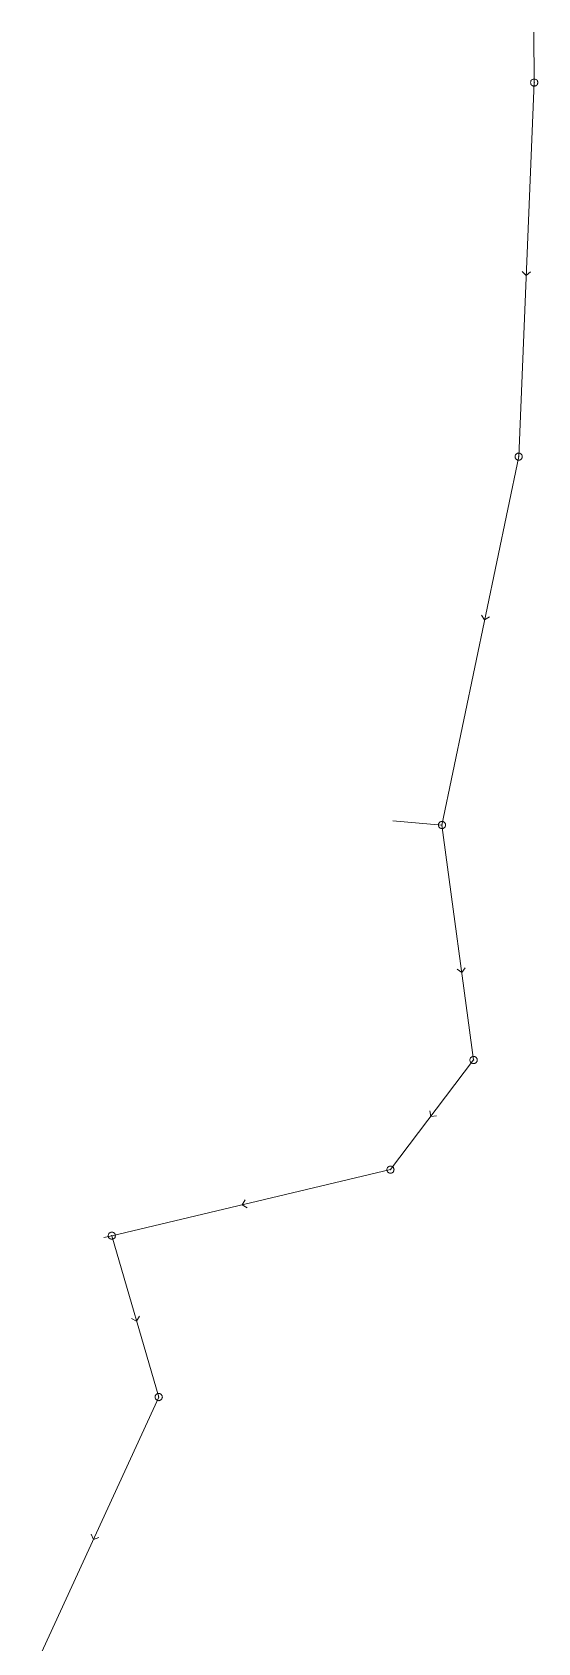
# Model space of a CAD drawing. Header units: metres. Extents: x 25504150 to 25508618, y 6694193 to 6702753.
# Drawn here: x 25507265.1 to 25507330, y 6698208.7 to 6698415.8 of the extents above; entities that cross this region are included whole.
import ezdxf

# ---------------------------------------------------------------- set-up
doc = ezdxf.new("R2010")
doc.units = ezdxf.units.M
for name, pattern in [('Sewer_node', [0]), ('Viemariputket', [0]), ('Viemarivarusteet', [0])]:
    doc.linetypes.add(name, pattern=pattern)
for name, color, linetype, lineweight in [('Sewer_node', 7, 'Sewer_node', 0), ('Viemariputket', 7, 'Viemariputket', 0), ('Viemarivarusteet', 7, 'Viemarivarusteet', 0)]:
    doc.layers.add(name, color=color, linetype=linetype, lineweight=lineweight)

msp = doc.modelspace()

# ---------------------------------------------------------------- linework, layer by layer
at = {"layer": 'Sewer_node', "color": 46, "linetype": 'Continuous', "true_color": 0x7f5f00, "flags": 128}
for points, elevation in [([(25507330.03, 6698409.33), (25507330.02, 6698409.4), (25507330.01, 6698409.47), (25507329.98, 6698409.54), (25507329.94, 6698409.6), (25507329.9, 6698409.66), (25507329.84, 6698409.7), (25507329.78, 6698409.74), (25507329.71, 6698409.77), (25507329.64, 6698409.78), (25507329.57, 6698409.79), (25507329.5, 6698409.78), (25507329.43, 6698409.77), (25507329.36, 6698409.74), (25507329.3, 6698409.7), (25507329.24, 6698409.66), (25507329.2, 6698409.6), (25507329.16, 6698409.54), (25507329.13, 6698409.47), (25507329.12, 6698409.4), (25507329.11, 6698409.33), (25507329.12, 6698409.26), (25507329.13, 6698409.19), (25507329.16, 6698409.12), (25507329.2, 6698409.06), (25507329.24, 6698409), (25507329.3, 6698408.96), (25507329.36, 6698408.92), (25507329.43, 6698408.89), (25507329.5, 6698408.88), (25507329.57, 6698408.87), (25507329.64, 6698408.88), (25507329.71, 6698408.89), (25507329.78, 6698408.92), (25507329.84, 6698408.96), (25507329.9, 6698409), (25507329.94, 6698409.06), (25507329.98, 6698409.12), (25507330.01, 6698409.19), (25507330.02, 6698409.26)], 37.16), ([(25507328.04, 6698361.23), (25507328.03, 6698361.3), (25507328.02, 6698361.37), (25507327.99, 6698361.44), (25507327.95, 6698361.5), (25507327.91, 6698361.56), (25507327.85, 6698361.6), (25507327.79, 6698361.64), (25507327.72, 6698361.67), (25507327.65, 6698361.68), (25507327.58, 6698361.69), (25507327.51, 6698361.68), (25507327.44, 6698361.67), (25507327.37, 6698361.64), (25507327.31, 6698361.6), (25507327.25, 6698361.56), (25507327.21, 6698361.5), (25507327.17, 6698361.44), (25507327.14, 6698361.37), (25507327.13, 6698361.3), (25507327.12, 6698361.23), (25507327.13, 6698361.16), (25507327.14, 6698361.09), (25507327.17, 6698361.02), (25507327.21, 6698360.96), (25507327.25, 6698360.9), (25507327.31, 6698360.86), (25507327.37, 6698360.82), (25507327.44, 6698360.79), (25507327.51, 6698360.78), (25507327.58, 6698360.77), (25507327.65, 6698360.78), (25507327.72, 6698360.79), (25507327.79, 6698360.82), (25507327.85, 6698360.86), (25507327.91, 6698360.9), (25507327.95, 6698360.96), (25507327.99, 6698361.02), (25507328.02, 6698361.09), (25507328.03, 6698361.16)], 36.44), ([(25507318.18, 6698313.85), (25507318.17, 6698313.92), (25507318.16, 6698313.99), (25507318.13, 6698314.06), (25507318.09, 6698314.12), (25507318.05, 6698314.18), (25507317.99, 6698314.22), (25507317.93, 6698314.26), (25507317.86, 6698314.29), (25507317.79, 6698314.3), (25507317.72, 6698314.31), (25507317.65, 6698314.3), (25507317.58, 6698314.29), (25507317.51, 6698314.26), (25507317.45, 6698314.22), (25507317.39, 6698314.18), (25507317.35, 6698314.12), (25507317.31, 6698314.06), (25507317.28, 6698313.99), (25507317.27, 6698313.92), (25507317.26, 6698313.85), (25507317.27, 6698313.78), (25507317.28, 6698313.71), (25507317.31, 6698313.64), (25507317.35, 6698313.58), (25507317.39, 6698313.52), (25507317.45, 6698313.48), (25507317.51, 6698313.44), (25507317.58, 6698313.41), (25507317.65, 6698313.4), (25507317.72, 6698313.39), (25507317.79, 6698313.4), (25507317.86, 6698313.41), (25507317.93, 6698313.44), (25507317.99, 6698313.48), (25507318.05, 6698313.52), (25507318.09, 6698313.58), (25507318.13, 6698313.64), (25507318.16, 6698313.71), (25507318.17, 6698313.78)], 36.51), ([(25507322.25, 6698283.64), (25507322.24, 6698283.71), (25507322.23, 6698283.79), (25507322.2, 6698283.85), (25507322.16, 6698283.92), (25507322.11, 6698283.97), (25507322.06, 6698284.02), (25507321.99, 6698284.06), (25507321.93, 6698284.09), (25507321.85, 6698284.1), (25507321.78, 6698284.11), (25507321.71, 6698284.1), (25507321.63, 6698284.09), (25507321.57, 6698284.06), (25507321.5, 6698284.02), (25507321.45, 6698283.97), (25507321.4, 6698283.92), (25507321.36, 6698283.85), (25507321.33, 6698283.79), (25507321.32, 6698283.71), (25507321.31, 6698283.64), (25507321.32, 6698283.57), (25507321.33, 6698283.49), (25507321.36, 6698283.43), (25507321.4, 6698283.36), (25507321.45, 6698283.31), (25507321.5, 6698283.26), (25507321.57, 6698283.22), (25507321.63, 6698283.19), (25507321.71, 6698283.18), (25507321.78, 6698283.17), (25507321.85, 6698283.18), (25507321.93, 6698283.19), (25507321.99, 6698283.22), (25507322.06, 6698283.26), (25507322.11, 6698283.31), (25507322.16, 6698283.36), (25507322.2, 6698283.43), (25507322.23, 6698283.49), (25507322.24, 6698283.57)], 36.16), ([(25507311.57, 6698269.54), (25507311.56, 6698269.61), (25507311.55, 6698269.68), (25507311.52, 6698269.75), (25507311.48, 6698269.81), (25507311.44, 6698269.87), (25507311.38, 6698269.91), (25507311.32, 6698269.95), (25507311.25, 6698269.98), (25507311.18, 6698269.99), (25507311.11, 6698270), (25507311.04, 6698269.99), (25507310.97, 6698269.98), (25507310.9, 6698269.95), (25507310.84, 6698269.91), (25507310.78, 6698269.87), (25507310.74, 6698269.81), (25507310.7, 6698269.75), (25507310.67, 6698269.68), (25507310.66, 6698269.61), (25507310.65, 6698269.54), (25507310.66, 6698269.47), (25507310.67, 6698269.4), (25507310.7, 6698269.33), (25507310.74, 6698269.27), (25507310.78, 6698269.21), (25507310.84, 6698269.17), (25507310.9, 6698269.13), (25507310.97, 6698269.1), (25507311.04, 6698269.09), (25507311.11, 6698269.08), (25507311.18, 6698269.09), (25507311.25, 6698269.1), (25507311.32, 6698269.13), (25507311.38, 6698269.17), (25507311.44, 6698269.21), (25507311.48, 6698269.27), (25507311.52, 6698269.33), (25507311.55, 6698269.4), (25507311.56, 6698269.47)], 36.07), ([(25507275.78, 6698261.04), (25507275.77, 6698261.11), (25507275.76, 6698261.18), (25507275.73, 6698261.25), (25507275.69, 6698261.31), (25507275.65, 6698261.37), (25507275.59, 6698261.41), (25507275.53, 6698261.45), (25507275.46, 6698261.48), (25507275.39, 6698261.49), (25507275.32, 6698261.5), (25507275.25, 6698261.49), (25507275.18, 6698261.48), (25507275.11, 6698261.45), (25507275.05, 6698261.41), (25507274.99, 6698261.37), (25507274.95, 6698261.31), (25507274.91, 6698261.25), (25507274.88, 6698261.18), (25507274.87, 6698261.11), (25507274.86, 6698261.04), (25507274.87, 6698260.97), (25507274.88, 6698260.9), (25507274.91, 6698260.83), (25507274.95, 6698260.77), (25507274.99, 6698260.71), (25507275.05, 6698260.67), (25507275.11, 6698260.63), (25507275.18, 6698260.6), (25507275.25, 6698260.59), (25507275.32, 6698260.58), (25507275.39, 6698260.59), (25507275.46, 6698260.6), (25507275.53, 6698260.63), (25507275.59, 6698260.67), (25507275.65, 6698260.71), (25507275.69, 6698260.77), (25507275.73, 6698260.83), (25507275.76, 6698260.9), (25507275.77, 6698260.97)], 37.06), ([(25507281.81, 6698240.3), (25507281.8, 6698240.37), (25507281.79, 6698240.45), (25507281.76, 6698240.51), (25507281.72, 6698240.58), (25507281.67, 6698240.63), (25507281.62, 6698240.68), (25507281.55, 6698240.72), (25507281.49, 6698240.75), (25507281.41, 6698240.76), (25507281.34, 6698240.77), (25507281.27, 6698240.76), (25507281.19, 6698240.75), (25507281.13, 6698240.72), (25507281.06, 6698240.68), (25507281.01, 6698240.63), (25507280.96, 6698240.58), (25507280.92, 6698240.51), (25507280.89, 6698240.45), (25507280.88, 6698240.37), (25507280.87, 6698240.3), (25507280.88, 6698240.23), (25507280.89, 6698240.15), (25507280.92, 6698240.09), (25507280.96, 6698240.02), (25507281.01, 6698239.97), (25507281.06, 6698239.92), (25507281.13, 6698239.88), (25507281.19, 6698239.85), (25507281.27, 6698239.84), (25507281.34, 6698239.83), (25507281.41, 6698239.84), (25507281.49, 6698239.85), (25507281.55, 6698239.88), (25507281.62, 6698239.92), (25507281.67, 6698239.97), (25507281.72, 6698240.02), (25507281.76, 6698240.09), (25507281.79, 6698240.15), (25507281.8, 6698240.23)], 35.44)]:
    msp.add_lwpolyline(points, close=True, dxfattribs=dict(at, elevation=elevation))
for points in [[(25507328.03, 6698385.05), (25507328.54, 6698384.5), (25507329.09, 6698385)], [(25507322.79, 6698340.84), (25507323.21, 6698340.22), (25507323.83, 6698340.62)], [(25507319.67, 6698295.34), (25507320.27, 6698294.89), (25507320.72, 6698295.48)], [(25507316.17, 6698277.12), (25507316.28, 6698276.38), (25507317.02, 6698276.48)], [(25507292.46, 6698265.66), (25507292.07, 6698265.02), (25507292.7, 6698264.63)], [(25507277.84, 6698250.42), (25507278.51, 6698250.07), (25507278.86, 6698250.72)], [(25507272.68, 6698222.68), (25507272.95, 6698221.98), (25507273.64, 6698222.24)]]:
    msp.add_lwpolyline(points, dxfattribs=at)
at = {"layer": 'Viemariputket', "color": 1, "linetype": 'Continuous', "lineweight": 15}
for p, q in [((25507329.57, 6698409.33), (25507329.52, 6698415.8)), ((25507327.58, 6698361.23), (25507329.57, 6698409.33)), ((25507317.72, 6698313.85), (25507327.58, 6698361.23)), ((25507317.72, 6698313.85), (25507311.4, 6698314.38)), ((25507321.78, 6698283.64), (25507317.72, 6698313.85)), ((25507311.11, 6698269.54), (25507321.78, 6698283.64)), ((25507275.32, 6698261.03), (25507311.11, 6698269.54)), ((25507275.32, 6698261.04), (25507274.3, 6698260.82)), ((25507281.34, 6698240.3), (25507275.32, 6698261.04)), ((25507265.1, 6698204.85), (25507281.34, 6698240.3))]:
    msp.add_line(p, q, dxfattribs=at)
at = {"layer": 'Viemarivarusteet', "color": 1}
for p in [(25507329.57, 6698409.33, 37.16), (25507327.58, 6698361.23, 36.44), (25507317.72, 6698313.85, 36.51), (25507321.78, 6698283.64, 36.16), (25507311.11, 6698269.54, 36.07), (25507275.32, 6698261.04, 37.06), (25507281.34, 6698240.3, 35.44)]:
    msp.add_point(p, dxfattribs=at)

doc.saveas('drawing.dxf')
